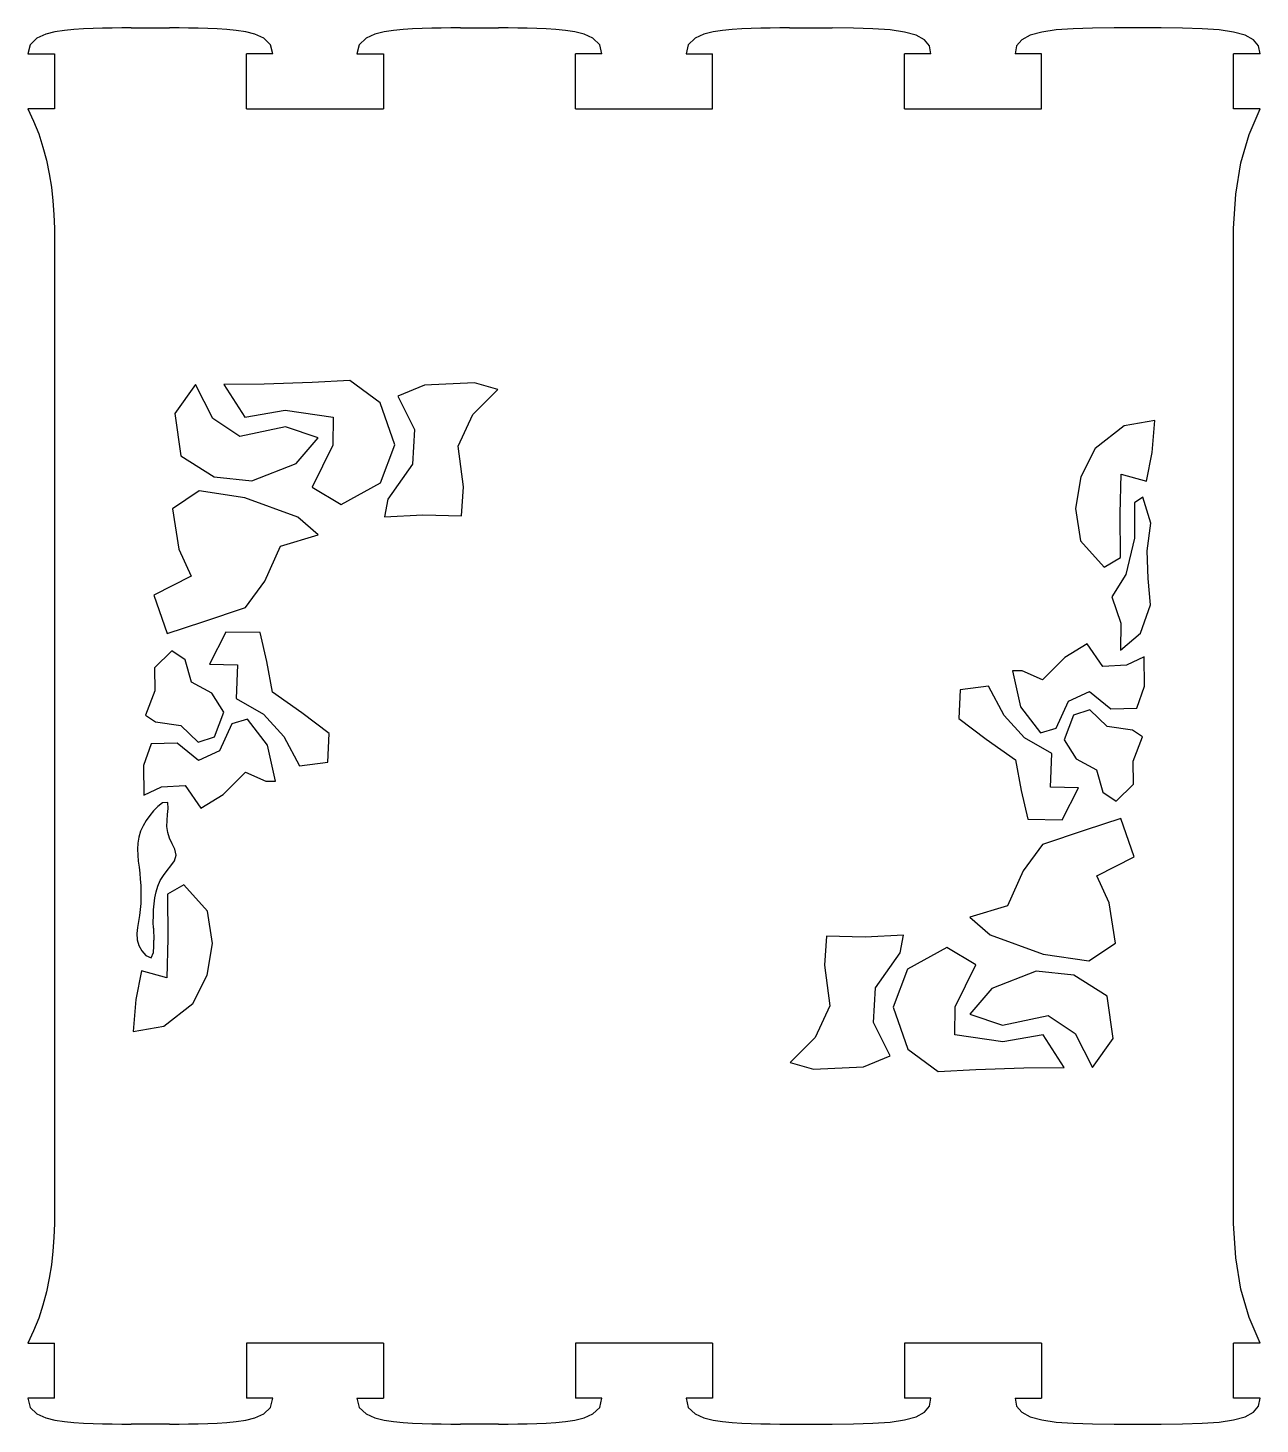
# Model space of a CAD drawing. Extents: x -113 to 113, y -103 to 103.
# Drawn here: x 67.08 to 109.2, y -102.51 to -54.8 of the extents above; entities that cross this region are included whole.
import ezdxf

# ---------------------------------------------------------------- set-up
doc = ezdxf.new("R2010")
doc.units = 0
doc.header["$MEASUREMENT"] = 0
doc.layers.get('0').update_dxf_attribs({"linetype": 'CONTINUOUS'})

msp = doc.modelspace()

# ---------------------------------------------------------------- linework, layer by layer
for p, q in [((68.655, -54.855), (68.33, -54.888)), ((68.981, -54.833), (68.655, -54.855)), ((69.307, -54.818), (68.981, -54.833)), ((69.634, -54.81), (69.307, -54.818)), ((69.96, -54.804), (69.634, -54.81)), ((70.287, -54.802), (69.96, -54.804)), ((70.614, -54.801), (70.287, -54.802)), ((70.614, -54.801), (71.92, -54.801)), ((72.247, -54.802), (71.92, -54.801)), ((72.574, -54.804), (72.247, -54.802)), ((72.9, -54.81), (72.574, -54.804)), ((73.227, -54.818), (72.9, -54.81)), ((73.553, -54.833), (73.227, -54.818)), ((73.879, -54.855), (73.553, -54.833)), ((74.204, -54.888), (73.879, -54.855)), ((79.905, -54.855), (79.58, -54.888)), ((80.231, -54.833), (79.905, -54.855)), ((80.557, -54.818), (80.231, -54.833)), ((80.884, -54.81), (80.557, -54.818)), ((81.21, -54.804), (80.884, -54.81)), ((81.537, -54.802), (81.21, -54.804)), ((81.864, -54.801), (81.537, -54.802)), ((81.864, -54.801), (83.17, -54.801)), ((83.497, -54.802), (83.17, -54.801)), ((83.824, -54.804), (83.497, -54.802)), ((84.15, -54.81), (83.824, -54.804)), ((84.477, -54.818), (84.15, -54.81)), ((84.803, -54.833), (84.477, -54.818)), ((85.129, -54.855), (84.803, -54.833)), ((85.454, -54.888), (85.129, -54.855)), ((91.155, -54.855), (90.83, -54.888)), ((91.481, -54.833), (91.155, -54.855)), ((91.807, -54.818), (91.481, -54.833)), ((92.134, -54.81), (91.807, -54.818)), ((92.46, -54.804), (92.134, -54.81)), ((92.787, -54.802), (92.46, -54.804)), ((93.114, -54.801), (92.787, -54.802)), ((93.114, -54.801), (94.569, -54.801)), ((95.306, -54.808), (94.569, -54.801)), ((95.97, -54.828), (95.306, -54.808)), ((96.553, -54.871), (95.97, -54.828)), ((102.814, -54.828), (102.231, -54.871)), ((103.478, -54.808), (102.814, -54.828)), ((104.215, -54.801), (103.478, -54.808)), ((105.819, -54.801), (104.215, -54.801)), ((106.556, -54.808), (105.819, -54.801)), ((107.22, -54.828), (106.556, -54.808)), ((107.803, -54.871), (107.22, -54.828)), ((67.39, -55.15), (67.155, -55.373)), ((67.69, -55.019), (67.39, -55.15)), ((68.007, -54.939), (67.69, -55.019)), ((68.33, -54.888), (68.007, -54.939)), ((74.527, -54.939), (74.204, -54.888)), ((74.844, -55.019), (74.527, -54.939)), ((75.144, -55.15), (74.844, -55.019)), ((75.379, -55.373), (75.144, -55.15)), ((78.64, -55.15), (78.405, -55.373)), ((78.94, -55.019), (78.64, -55.15)), ((79.257, -54.939), (78.94, -55.019)), ((79.58, -54.888), (79.257, -54.939)), ((85.777, -54.939), (85.454, -54.888)), ((86.094, -55.019), (85.777, -54.939)), ((86.394, -55.15), (86.094, -55.019)), ((86.629, -55.373), (86.394, -55.15)), ((89.89, -55.15), (89.655, -55.373)), ((90.19, -55.019), (89.89, -55.15)), ((90.507, -54.939), (90.19, -55.019)), ((90.83, -54.888), (90.507, -54.939)), ((97.046, -54.943), (96.553, -54.871)), ((97.441, -55.053), (97.046, -54.943)), ((97.73, -55.208), (97.441, -55.053)), ((97.903, -55.417), (97.73, -55.208)), ((101.055, -55.208), (100.881, -55.417)), ((101.343, -55.053), (101.055, -55.208)), ((101.738, -54.943), (101.343, -55.053)), ((102.231, -54.871), (101.738, -54.943)), ((108.296, -54.943), (107.803, -54.871)), ((108.691, -55.053), (108.296, -54.943)), ((108.98, -55.208), (108.691, -55.053)), ((109.153, -55.417), (108.98, -55.208)), ((67.155, -55.373), (67.081, -55.687)), ((67.081, -55.687), (67.986, -55.687)), ((67.986, -55.687), (67.986, -57.562)), ((74.548, -57.562), (74.548, -55.687)), ((75.453, -55.687), (74.548, -55.687)), ((75.453, -55.687), (75.379, -55.373)), ((78.405, -55.373), (78.331, -55.687)), ((78.331, -55.687), (79.236, -55.687)), ((79.236, -55.687), (79.236, -57.562)), ((85.798, -57.562), (85.798, -55.687)), ((86.703, -55.687), (85.798, -55.687)), ((86.703, -55.687), (86.629, -55.373)), ((89.655, -55.373), (89.581, -55.687)), ((89.581, -55.687), (90.486, -55.687)), ((90.486, -57.562), (90.486, -55.687)), ((97.048, -57.562), (97.048, -55.687)), ((97.953, -55.687), (97.048, -55.687)), ((97.953, -55.687), (97.903, -55.417)), ((100.881, -55.417), (100.831, -55.687)), ((101.736, -55.687), (100.831, -55.687)), ((101.736, -57.562), (101.736, -55.687)), ((108.298, -57.562), (108.298, -55.687)), ((109.203, -55.687), (108.298, -55.687)), ((109.203, -55.687), (109.153, -55.417)), ((67.081, -57.562), (67.278, -57.988)), ((67.986, -57.562), (67.081, -57.562)), ((74.548, -57.562), (79.236, -57.562)), ((85.798, -57.562), (90.486, -57.562)), ((97.048, -57.562), (101.736, -57.562)), ((109.203, -57.562), (108.298, -57.562)), ((108.826, -58.441), (109.203, -57.562)), ((67.278, -57.988), (67.453, -58.423)), ((67.453, -58.423), (67.596, -58.87)), ((108.549, -59.415), (108.826, -58.441)), ((67.596, -58.87), (67.714, -59.325)), ((67.714, -59.325), (67.809, -59.784)), ((108.373, -60.485), (108.549, -59.415)), ((67.809, -59.784), (67.882, -60.248)), ((67.882, -60.248), (67.934, -60.714)), ((108.298, -61.651), (108.373, -60.485)), ((67.934, -60.714), (67.965, -61.182)), ((67.965, -61.182), (67.986, -61.651)), ((67.986, -61.651), (67.986, -95.661)), ((108.298, -95.661), (108.298, -61.651)), ((72.815, -66.988), (72.103, -67.981)), ((73.402, -68.151), (72.815, -66.988)), ((75.163, -66.98), (73.776, -66.988)), ((73.776, -66.988), (74.492, -68.104)), ((76.796, -66.916), (75.163, -66.98)), ((78.084, -66.848), (76.796, -66.916)), ((79.12, -67.615), (78.084, -66.848)), ((80.644, -67.01), (79.73, -67.389)), ((82.352, -66.925), (80.644, -67.01)), ((82.296, -68.015), (83.145, -67.157)), ((83.145, -67.157), (82.352, -66.925)), ((79.62, -69.045), (79.12, -67.615)), ((79.73, -67.389), (80.292, -68.522)), ((72.103, -67.981), (72.305, -69.429)), ((74.327, -68.767), (73.402, -68.151)), ((74.492, -68.104), (75.879, -67.863)), ((75.879, -67.863), (77.514, -68.1)), ((77.514, -68.1), (77.503, -69.056)), ((81.786, -69.089), (82.296, -68.015)), ((105.603, -68.217), (104.558, -68.398)), ((105.518, -69.311), (105.603, -68.217)), ((75.882, -68.433), (74.327, -68.767)), ((77.009, -68.814), (75.882, -68.433)), ((80.292, -68.522), (80.23, -69.71)), ((104.558, -68.398), (103.566, -69.168)), ((76.256, -69.685), (77.009, -68.814)), ((77.503, -69.056), (76.8, -70.495)), ((79.131, -70.35), (79.62, -69.045)), ((81.972, -70.478), (81.786, -69.089)), ((103.566, -69.168), (103.076, -70.143)), ((72.305, -69.429), (73.444, -70.137)), ((105.325, -70.289), (105.518, -69.311)), ((74.74, -70.275), (76.256, -69.685)), ((80.23, -69.71), (79.389, -70.901)), ((104.416, -71.399), (104.456, -70.05)), ((104.456, -70.05), (105.325, -70.289)), ((73.444, -70.137), (74.74, -70.275)), ((76.8, -70.495), (77.785, -71.087)), ((77.785, -71.087), (79.131, -70.35)), ((81.9, -71.471), (81.972, -70.478)), ((103.076, -70.143), (102.891, -71.229)), ((72.938, -70.625), (72.029, -71.234)), ((74.496, -70.861), (72.938, -70.625)), ((76.312, -71.523), (74.496, -70.861)), ((79.389, -70.901), (79.271, -71.513)), ((105.189, -70.837), (104.904, -71.031)), ((104.904, -71.031), (104.913, -72.239)), ((105.464, -71.722), (105.189, -70.837)), ((72.029, -71.234), (72.239, -72.613)), ((77.002, -72.123), (76.312, -71.523)), ((79.271, -71.513), (80.582, -71.436)), ((80.582, -71.436), (81.9, -71.471)), ((102.891, -71.229), (103.063, -72.323)), ((104.435, -72.903), (104.416, -71.399)), ((105.344, -72.674), (105.464, -71.722)), ((75.176, -73.712), (75.721, -72.509)), ((75.721, -72.509), (77.002, -72.123)), ((103.063, -72.323), (103.869, -73.23)), ((104.913, -72.239), (104.619, -73.478)), ((72.239, -72.613), (72.667, -73.536)), ((103.869, -73.23), (104.435, -72.903)), ((105.379, -73.61), (105.344, -72.674)), ((72.667, -73.536), (71.381, -74.184)), ((74.518, -74.606), (75.176, -73.712)), ((104.619, -73.478), (104.135, -74.242)), ((105.456, -74.516), (105.379, -73.61)), ((71.381, -74.184), (71.845, -75.495)), ((104.135, -74.242), (104.444, -75.14)), ((73.065, -75.095), (74.518, -74.606)), ((105.12, -75.483), (105.456, -74.516)), ((71.845, -75.495), (73.065, -75.095)), ((104.444, -75.14), (104.434, -76.069)), ((73.847, -75.447), (73.286, -76.544)), ((75.024, -75.466), (73.847, -75.447)), ((75.246, -76.457), (75.024, -75.466)), ((103.286, -75.852), (102.531, -76.314)), ((103.83, -76.625), (103.286, -75.852)), ((104.434, -76.069), (105.12, -75.483)), ((71.999, -76.092), (71.406, -76.67)), ((72.455, -76.396), (71.999, -76.092)), ((102.531, -76.314), (101.768, -77.081)), ((105.237, -76.289), (104.635, -76.582)), ((105.251, -77.3), (105.237, -76.289)), ((71.406, -76.67), (71.425, -77.455)), ((72.673, -77.155), (72.455, -76.396)), ((73.286, -76.544), (74.247, -76.569)), ((74.247, -76.569), (74.202, -77.715)), ((75.442, -77.496), (75.246, -76.457)), ((101.072, -76.766), (100.737, -76.773)), ((100.737, -76.773), (101.008, -78.004)), ((101.768, -77.081), (101.072, -76.766)), ((104.635, -76.582), (103.83, -76.625)), ((73.373, -77.539), (72.673, -77.155)), ((71.425, -77.455), (71.099, -78.29)), ((73.781, -78.181), (73.373, -77.539)), ((74.202, -77.715), (75.14, -78.248)), ((76.442, -78.21), (75.442, -77.496)), ((98.95, -77.416), (98.9, -78.403)), ((99.915, -77.293), (98.95, -77.416)), ((100.459, -78.297), (99.915, -77.293)), ((102.652, -77.809), (103.375, -77.481)), ((103.375, -77.481), (104.102, -78.064)), ((104.992, -78.05), (105.251, -77.3)), ((73.462, -79.028), (73.781, -78.181)), ((77.384, -78.909), (76.442, -78.21)), ((101.008, -78.004), (101.692, -78.89)), ((102.229, -78.727), (102.652, -77.809)), ((103.388, -78.102), (102.822, -78.284)), ((103.971, -78.668), (103.388, -78.102)), ((104.102, -78.064), (104.992, -78.05)), ((71.099, -78.29), (71.439, -78.517)), ((71.439, -78.517), (72.314, -78.644)), ((72.314, -78.644), (72.896, -79.21)), ((74.055, -78.584), (73.632, -79.503)), ((74.593, -78.422), (74.055, -78.584)), ((75.277, -79.308), (74.593, -78.422)), ((75.14, -78.248), (75.825, -79.014)), ((98.9, -78.403), (99.842, -79.102)), ((101.144, -79.064), (100.459, -78.297)), ((102.822, -78.284), (102.503, -79.131)), ((104.845, -78.795), (103.971, -78.668)), ((72.896, -79.21), (73.462, -79.028)), ((75.825, -79.014), (76.369, -80.018)), ((77.334, -79.896), (77.384, -78.909)), ((99.842, -79.102), (100.842, -79.816)), ((102.082, -79.597), (101.144, -79.064)), ((101.692, -78.89), (102.229, -78.727)), ((102.503, -79.131), (102.911, -79.773)), ((105.185, -79.021), (104.845, -78.795)), ((104.859, -79.857), (105.185, -79.021)), ((71.292, -79.262), (71.033, -80.011)), ((72.182, -79.248), (71.292, -79.262)), ((72.909, -79.831), (72.182, -79.248)), ((73.632, -79.503), (72.909, -79.831)), ((75.547, -80.539), (75.277, -79.308)), ((102.037, -80.743), (102.082, -79.597)), ((71.033, -80.011), (71.047, -81.023)), ((76.369, -80.018), (77.334, -79.896)), ((100.842, -79.816), (101.038, -80.855)), ((102.911, -79.773), (103.611, -80.157)), ((104.878, -80.642), (104.859, -79.857)), ((73.754, -80.998), (74.516, -80.231)), ((74.516, -80.231), (75.212, -80.546)), ((75.212, -80.546), (75.547, -80.539)), ((103.611, -80.157), (103.83, -80.916)), ((71.047, -81.023), (71.65, -80.73)), ((71.65, -80.73), (72.455, -80.687)), ((72.455, -80.687), (72.998, -81.46)), ((72.998, -81.46), (73.754, -80.998)), ((101.038, -80.855), (101.26, -81.845)), ((102.998, -80.767), (102.037, -80.743)), ((102.438, -81.865), (102.998, -80.767)), ((103.83, -80.916), (104.285, -81.22)), ((104.285, -81.22), (104.878, -80.642)), ((71.379, -81.56), (71.246, -81.718)), ((71.524, -81.412), (71.379, -81.56)), ((71.686, -81.282), (71.524, -81.412)), ((71.869, -81.267), (71.686, -81.282)), ((71.858, -81.678), (71.88, -81.472)), ((71.88, -81.472), (71.869, -81.267)), ((71.124, -81.887), (71.018, -82.065)), ((71.246, -81.718), (71.124, -81.887)), ((71.834, -82.091), (71.839, -81.884)), ((71.839, -81.884), (71.858, -81.678)), ((101.26, -81.845), (102.438, -81.865)), ((104.439, -81.817), (103.219, -82.217)), ((104.903, -83.128), (104.439, -81.817)), ((70.872, -82.452), (70.837, -82.656)), ((70.933, -82.254), (70.872, -82.452)), ((71.018, -82.065), (70.933, -82.254)), ((71.86, -82.297), (71.834, -82.091)), ((71.923, -82.494), (71.86, -82.297)), ((72.01, -82.682), (71.923, -82.494)), ((103.219, -82.217), (101.766, -82.705)), ((70.837, -82.656), (70.827, -82.863)), ((70.827, -82.863), (70.835, -83.07)), ((72.102, -82.869), (72.01, -82.682)), ((72.149, -83.07), (72.102, -82.869)), ((101.766, -82.705), (101.108, -83.6)), ((70.835, -83.07), (70.855, -83.277)), ((70.855, -83.277), (70.879, -83.483)), ((70.879, -83.483), (70.902, -83.688)), ((71.84, -83.597), (71.972, -83.437)), ((71.972, -83.437), (72.091, -83.267)), ((72.091, -83.267), (72.149, -83.07)), ((103.617, -83.776), (104.903, -83.128)), ((70.902, -83.688), (70.922, -83.895)), ((70.922, -83.895), (70.936, -84.101)), ((71.52, -84.127), (71.604, -83.937)), ((71.604, -83.937), (71.713, -83.761)), ((71.713, -83.761), (71.84, -83.597)), ((101.108, -83.6), (100.564, -84.803)), ((104.045, -84.699), (103.617, -83.776)), ((70.936, -84.101), (70.943, -84.309)), ((70.943, -84.309), (70.943, -84.516)), ((71.419, -84.529), (71.46, -84.325)), ((71.46, -84.325), (71.52, -84.127)), ((72.415, -84.082), (71.849, -84.408)), ((71.849, -84.408), (71.868, -85.912)), ((73.221, -84.989), (72.415, -84.082)), ((70.936, -84.723), (70.92, -84.93)), ((70.943, -84.516), (70.936, -84.723)), ((71.377, -84.941), (71.393, -84.734)), ((71.393, -84.734), (71.419, -84.529)), ((100.564, -84.803), (99.282, -85.188)), ((104.255, -86.077), (104.045, -84.699)), ((70.895, -85.135), (70.826, -85.544)), ((70.92, -84.93), (70.895, -85.135)), ((71.368, -85.355), (71.37, -85.148)), ((71.371, -85.563), (71.368, -85.355)), ((71.37, -85.148), (71.377, -84.941)), ((73.393, -86.083), (73.221, -84.989)), ((99.282, -85.188), (99.972, -85.789)), ((70.826, -85.544), (70.807, -85.75)), ((70.807, -85.75), (70.819, -85.958)), ((71.371, -85.563), (71.381, -85.977)), ((94.384, -85.841), (94.313, -86.834)), ((95.702, -85.876), (94.384, -85.841)), ((97.013, -85.798), (95.702, -85.876)), ((96.895, -86.411), (97.013, -85.798)), ((99.972, -85.789), (101.788, -86.451)), ((70.819, -85.958), (70.877, -86.157)), ((70.877, -86.157), (70.98, -86.336)), ((70.98, -86.336), (71.115, -86.495)), ((71.371, -86.391), (71.382, -86.184)), ((71.382, -86.184), (71.381, -85.977)), ((71.868, -85.912), (71.828, -87.262)), ((73.208, -87.169), (73.393, -86.083)), ((98.499, -86.224), (97.153, -86.961)), ((99.484, -86.816), (98.499, -86.224)), ((103.346, -86.686), (104.255, -86.077)), ((71.115, -86.495), (71.294, -86.576)), ((71.294, -86.576), (71.371, -86.391)), ((96.054, -87.602), (96.895, -86.411)), ((98.781, -88.256), (99.484, -86.816)), ((101.788, -86.451), (103.346, -86.686)), ((70.96, -87.022), (70.766, -88.001)), ((71.828, -87.262), (70.96, -87.022)), ((72.718, -88.144), (73.208, -87.169)), ((94.313, -86.834), (94.498, -88.223)), ((97.153, -86.961), (96.664, -88.266)), ((101.544, -87.036), (100.028, -87.627)), ((102.84, -87.175), (101.544, -87.036)), ((103.979, -87.883), (102.84, -87.175)), ((95.992, -88.789), (96.054, -87.602)), ((100.028, -87.627), (99.275, -88.498)), ((70.766, -88.001), (70.681, -89.095)), ((71.726, -88.913), (72.718, -88.144)), ((94.498, -88.223), (93.988, -89.297)), ((98.77, -89.212), (98.781, -88.256)), ((104.182, -89.331), (103.979, -87.883)), ((96.664, -88.266), (97.165, -89.696)), ((99.275, -88.498), (100.402, -88.879)), ((100.402, -88.879), (101.957, -88.545)), ((101.957, -88.545), (102.882, -89.16)), ((70.681, -89.095), (71.726, -88.913)), ((96.554, -89.922), (95.992, -88.789)), ((100.405, -89.449), (98.77, -89.212)), ((101.792, -89.207), (100.405, -89.449)), ((102.508, -90.323), (101.792, -89.207)), ((102.882, -89.16), (103.469, -90.323)), ((93.988, -89.297), (93.139, -90.155)), ((103.469, -90.323), (104.182, -89.331)), ((93.139, -90.155), (93.932, -90.387)), ((95.64, -90.301), (96.554, -89.922)), ((97.165, -89.696), (98.2, -90.463)), ((93.932, -90.387), (95.64, -90.301)), ((98.2, -90.463), (99.488, -90.396)), ((99.488, -90.396), (101.121, -90.332)), ((101.121, -90.332), (102.508, -90.323)), ((67.986, -95.661), (67.965, -96.13)), ((108.373, -96.826), (108.298, -95.661)), ((67.965, -96.13), (67.934, -96.598)), ((67.934, -96.598), (67.882, -97.064)), ((108.549, -97.896), (108.373, -96.826)), ((67.882, -97.064), (67.809, -97.528)), ((67.809, -97.528), (67.714, -97.987)), ((67.714, -97.987), (67.596, -98.442)), ((108.826, -98.871), (108.549, -97.896)), ((67.596, -98.442), (67.453, -98.889)), ((67.453, -98.889), (67.278, -99.324)), ((109.203, -99.75), (108.826, -98.871)), ((67.278, -99.324), (67.081, -99.75)), ((67.081, -99.75), (67.986, -99.75)), ((67.986, -101.625), (67.986, -99.75)), ((74.548, -99.75), (74.548, -101.625)), ((79.236, -99.75), (74.548, -99.75)), ((79.236, -99.75), (79.236, -101.625)), ((85.798, -99.75), (85.798, -101.625)), ((90.486, -99.75), (85.798, -99.75)), ((90.486, -99.75), (90.486, -101.625)), ((97.048, -99.75), (97.048, -101.625)), ((101.736, -99.75), (97.048, -99.75)), ((101.736, -99.75), (101.736, -101.625)), ((108.298, -101.625), (108.298, -99.75)), ((109.203, -99.75), (108.298, -99.75)), ((67.081, -101.625), (67.155, -101.939)), ((67.986, -101.625), (67.081, -101.625)), ((67.155, -101.939), (67.39, -102.162)), ((75.453, -101.625), (74.548, -101.625)), ((75.144, -102.162), (75.379, -101.939)), ((75.379, -101.939), (75.453, -101.625)), ((78.331, -101.625), (78.405, -101.939)), ((78.331, -101.625), (79.236, -101.625)), ((78.405, -101.939), (78.64, -102.162)), ((86.703, -101.625), (85.798, -101.625)), ((86.394, -102.162), (86.629, -101.939)), ((86.629, -101.939), (86.703, -101.625)), ((89.581, -101.625), (89.655, -101.939)), ((90.486, -101.625), (89.581, -101.625)), ((89.655, -101.939), (89.89, -102.162)), ((97.953, -101.625), (97.048, -101.625)), ((97.73, -102.103), (97.903, -101.895)), ((97.903, -101.895), (97.953, -101.625)), ((100.831, -101.625), (100.881, -101.895)), ((100.831, -101.625), (101.736, -101.625)), ((100.881, -101.895), (101.055, -102.103)), ((109.203, -101.625), (108.298, -101.625)), ((108.98, -102.103), (109.153, -101.895)), ((109.153, -101.895), (109.203, -101.625)), ((67.39, -102.162), (67.69, -102.293)), ((67.69, -102.293), (68.007, -102.372)), ((68.007, -102.372), (68.33, -102.423)), ((68.33, -102.423), (68.655, -102.457)), ((68.655, -102.457), (68.981, -102.479)), ((68.981, -102.479), (69.307, -102.493)), ((69.307, -102.493), (69.634, -102.502)), ((69.634, -102.502), (69.96, -102.507)), ((69.96, -102.507), (70.287, -102.51)), ((70.287, -102.51), (70.614, -102.511)), ((71.92, -102.511), (70.614, -102.511)), ((71.92, -102.511), (72.247, -102.51)), ((72.247, -102.51), (72.574, -102.507)), ((72.574, -102.507), (72.9, -102.502)), ((72.9, -102.502), (73.227, -102.493)), ((73.227, -102.493), (73.553, -102.479)), ((73.553, -102.479), (73.879, -102.457)), ((73.879, -102.457), (74.204, -102.423)), ((74.204, -102.423), (74.527, -102.372)), ((74.527, -102.372), (74.844, -102.293)), ((74.844, -102.293), (75.144, -102.162)), ((78.64, -102.162), (78.94, -102.293)), ((78.94, -102.293), (79.257, -102.372)), ((79.257, -102.372), (79.58, -102.423)), ((79.58, -102.423), (79.905, -102.457)), ((79.905, -102.457), (80.231, -102.479)), ((80.231, -102.479), (80.557, -102.493)), ((80.557, -102.493), (80.884, -102.502)), ((80.884, -102.502), (81.21, -102.507)), ((81.21, -102.507), (81.537, -102.51)), ((81.537, -102.51), (81.864, -102.511)), ((83.17, -102.511), (81.864, -102.511)), ((83.17, -102.511), (83.497, -102.51)), ((83.497, -102.51), (83.824, -102.507)), ((83.824, -102.507), (84.15, -102.502)), ((84.15, -102.502), (84.477, -102.493)), ((84.477, -102.493), (84.803, -102.479)), ((84.803, -102.479), (85.129, -102.457)), ((85.129, -102.457), (85.454, -102.423)), ((85.454, -102.423), (85.777, -102.372)), ((85.777, -102.372), (86.094, -102.293)), ((86.094, -102.293), (86.394, -102.162)), ((89.89, -102.162), (90.19, -102.293)), ((90.19, -102.293), (90.507, -102.372)), ((90.507, -102.372), (90.83, -102.423)), ((90.83, -102.423), (91.155, -102.457)), ((91.155, -102.457), (91.481, -102.479)), ((91.481, -102.479), (91.807, -102.493)), ((91.807, -102.493), (92.134, -102.502)), ((92.134, -102.502), (92.46, -102.507)), ((92.46, -102.507), (92.787, -102.51)), ((92.787, -102.51), (93.114, -102.511)), ((93.114, -102.511), (94.569, -102.511)), ((94.569, -102.511), (95.306, -102.504)), ((95.306, -102.504), (95.97, -102.483)), ((95.97, -102.483), (96.553, -102.441)), ((96.553, -102.441), (97.046, -102.369)), ((97.046, -102.369), (97.441, -102.259)), ((97.441, -102.259), (97.73, -102.103)), ((101.055, -102.103), (101.343, -102.259)), ((101.343, -102.259), (101.738, -102.369)), ((101.738, -102.369), (102.231, -102.441)), ((102.231, -102.441), (102.814, -102.483)), ((102.814, -102.483), (103.478, -102.504)), ((103.478, -102.504), (104.215, -102.511)), ((104.215, -102.511), (105.819, -102.511)), ((105.819, -102.511), (106.556, -102.504)), ((106.556, -102.504), (107.22, -102.483)), ((107.22, -102.483), (107.803, -102.441)), ((107.803, -102.441), (108.296, -102.369)), ((108.296, -102.369), (108.691, -102.259)), ((108.691, -102.259), (108.98, -102.103))]:
    msp.add_line(p, q)

doc.saveas('drawing.dxf')
